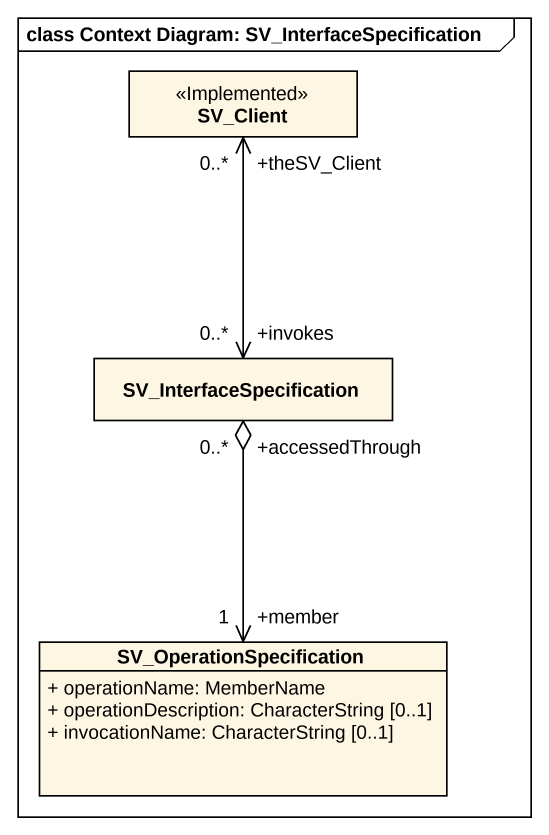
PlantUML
@startuml
mainframe class Context Diagram: SV_InterfaceSpecification
hide circle
hide empty members
skinparam classAttributeIconSize 0
class SV_Client <<Implemented>>
class SV_InterfaceSpecification
class SV_OperationSpecification {
  + operationName: MemberName
  + operationDescription: CharacterString [0..1]
  + invocationName: CharacterString [0..1]
}
SV_InterfaceSpecification "+invokes\n0..*" <-up-> "+theSV_Client\n0..*" SV_Client
SV_OperationSpecification "+member\n1" <-up-o "+accessedThrough\n0..*" SV_InterfaceSpecification
@enduml
